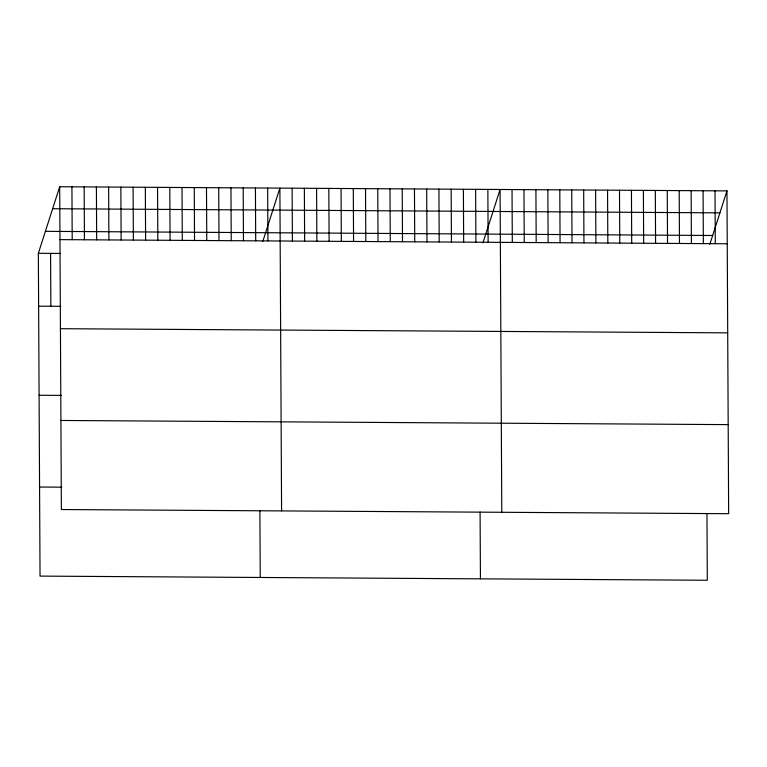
<?xml version="1.0" encoding="UTF-8"?>
<svg xmlns="http://www.w3.org/2000/svg" width="767" height="767" viewBox="0 0 767 767"><rect width="100%" height="100%" fill="white"/><g stroke="black" fill="none" stroke-linecap="round" stroke-linejoin="round"><path stroke-width="1.15" d="M706.963 513.449L707.308 580.255L40.037 576.103L38.35 253.302L59.692 186.745L726.963 190.897L728.65 513.698L61.379 509.537L59.692 186.745M262.774 241.5L279.888 188.116L281.585 510.908M482.97 242.871L500.084 189.487L501.781 512.279M709.839 244.28L726.963 190.897M52.645 208.71L719.916 212.862M45.397 231.337L712.658 235.488M59.97 239.62L727.241 243.772M38.35 253.302L60.593 253.446M38.628 306.186L60.871 306.321M60.44 328.698L727.701 332.849M39.098 395.254L61.331 395.398M60.919 420.469L728.18 424.621M39.577 487.035L61.82 487.17M715.017 190.82L715.295 243.705M703.08 190.743L703.358 243.628M691.134 190.676L691.412 243.551M679.198 190.6L679.476 243.475M667.261 190.523L667.53 243.407M655.315 190.446L655.593 243.331M643.379 190.379L643.657 243.254M631.433 190.302L631.711 243.177M619.496 190.226L619.774 243.11M607.55 190.149L607.828 243.034M595.614 190.082L595.892 242.957M583.677 190.005L583.946 242.88M571.731 189.928L572.009 242.813M559.795 189.852L560.073 242.736M547.849 189.785L548.127 242.66M535.912 189.708L536.191 242.583M523.966 189.631L524.244 242.516M512.03 189.554L512.308 242.439M487.86 189.411L488.128 242.286M480.084 512.04L480.439 578.845M475.626 189.334L475.895 242.209M463.393 189.257L463.661 242.132M451.159 189.181L451.437 242.056M438.925 189.104L439.203 241.979M426.692 189.027L426.97 241.902M414.458 188.95L414.736 241.826M402.224 188.874L402.502 241.758M389.991 188.797L390.269 241.682M377.757 188.72L378.035 241.605M365.523 188.644L365.801 241.528M353.29 188.567L353.568 241.452M341.056 188.49L341.334 241.375M328.822 188.414L329.101 241.298M316.589 188.337L316.867 241.221M304.355 188.26L304.633 241.145M292.122 188.193L292.4 241.068M267.654 188.04L267.932 240.915M259.888 510.669L260.243 577.474M255.421 187.963L255.699 240.838M243.187 187.886L243.465 240.761M230.953 187.81L231.231 240.685M218.72 187.733L218.998 240.608M206.486 187.656L206.764 240.531M194.262 187.579L194.53 240.464M182.028 187.503L182.297 240.387M169.795 187.426L170.073 240.311M157.561 187.349L157.839 240.234M145.327 187.273L145.605 240.157M133.094 187.196L133.372 240.081M120.86 187.119L121.138 240.004M108.626 187.043L108.904 239.927M96.393 186.966L96.671 239.85M84.159 186.899L84.437 239.774M71.925 186.822L72.203 239.697M50.584 253.378L50.862 306.263"/></g></svg>
